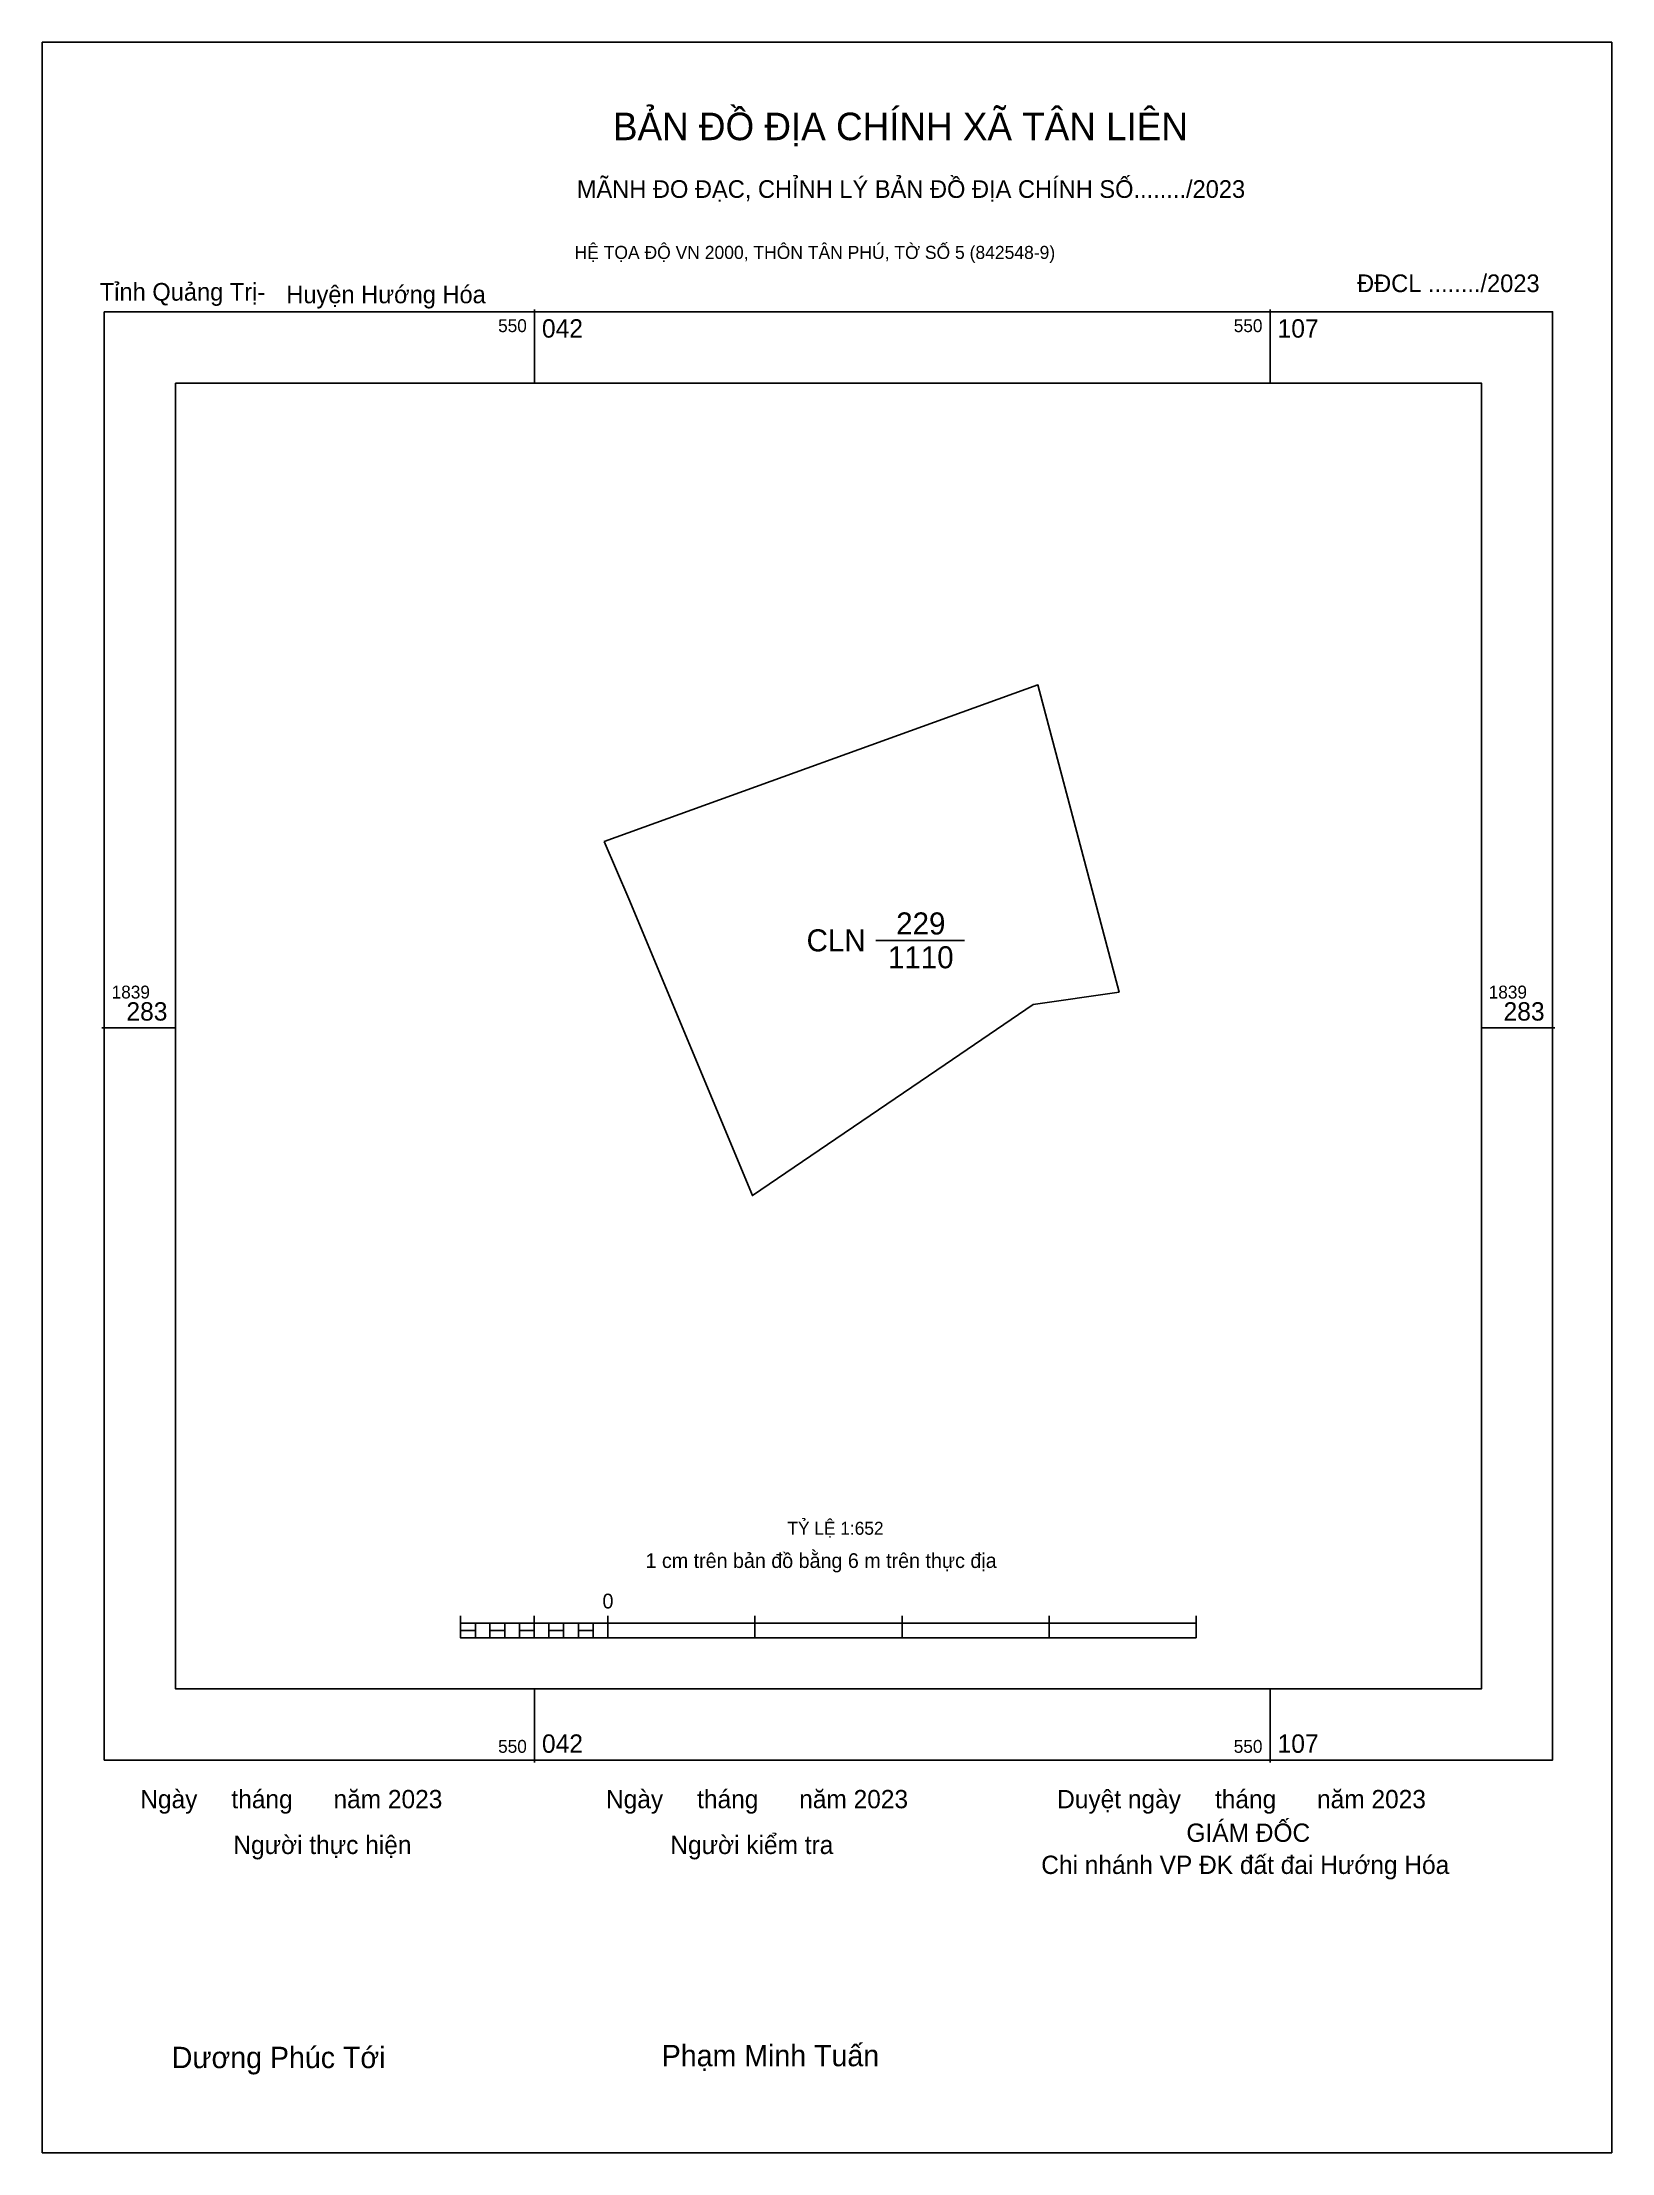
# Model space of a CAD drawing. Extents: x 549999 to 550138, y 1839184 to 1839371.
import ezdxf

# ---------------------------------------------------------------- set-up
doc = ezdxf.new("R2010")
doc.units = 0
for name, color, linetype in [('Level 10', 7, 'Continuous'), ('Level 13', 7, 'Continuous'), ('Level 15', 7, 'Continuous'), ('Level 6', 7, 'Continuous'), ('Level 62', 7, 'Continuous'), ('Level 63', 7, 'Continuous'), ('Level 9', 7, 'Continuous')]:
    doc.layers.add(name, color=color, linetype=linetype)

msp = doc.modelspace()

# ---------------------------------------------------------------- linework, layer by layer
at = {"layer": 'Level 10'}
msp.add_lwpolyline([(550048.49, 1839300.12), (550086.98, 1839314.02), (550094.18, 1839286.75), (550086.56, 1839285.66), (550078.77, 1839280.35), (550061.66, 1839268.71), (550050.69, 1839295.04)], close=True, dxfattribs=at)
at = {"layer": 'Level 13'}
msp.add_line((550072.59, 1839291.36), (550080.46, 1839291.36), dxfattribs=at)
at = {"layer": 'Level 15'}
msp.add_lwpolyline([(549998.64, 1839371.05), (550137.9, 1839371.05), (550137.9, 1839183.78), (549998.64, 1839183.78)], close=True, dxfattribs=at)
at = {"layer": 'Level 62'}
msp.add_lwpolyline([(550010.47, 1839340.81), (550126.33, 1839340.81), (550126.33, 1839224.94), (550010.47, 1839224.94)], close=True, dxfattribs=at)
at = {"layer": 'Level 63'}
for p, q in [((550042.33, 1839347.33), (550042.33, 1839340.81)), ((550107.6, 1839347.33), (550107.6, 1839340.81)), ((550003.94, 1839283.59), (550010.47, 1839283.59)), ((550126.33, 1839283.59), (550132.86, 1839283.59)), ((550035.76, 1839231.43), (550035.76, 1839229.47)), ((550035.76, 1839230.77), (550101.03, 1839230.77)), ((550037.07, 1839230.77), (550037.07, 1839229.47)), ((550038.37, 1839230.77), (550038.37, 1839229.47)), ((550039.68, 1839230.77), (550039.68, 1839229.47)), ((550040.98, 1839230.77), (550040.98, 1839229.47)), ((550042.29, 1839231.43), (550042.29, 1839229.47)), ((550042.29, 1839230.77), (550042.29, 1839229.47)), ((550043.6, 1839230.77), (550043.6, 1839229.47)), ((550044.9, 1839230.77), (550044.9, 1839229.47)), ((550046.21, 1839230.77), (550046.21, 1839229.47)), ((550047.51, 1839230.77), (550047.51, 1839229.47)), ((550048.82, 1839231.43), (550048.82, 1839229.47)), ((550048.82, 1839230.77), (550048.82, 1839229.47)), ((550061.87, 1839231.43), (550061.87, 1839229.47)), ((550074.93, 1839231.43), (550074.93, 1839229.47)), ((550087.98, 1839231.43), (550087.98, 1839229.47)), ((550101.03, 1839231.43), (550101.03, 1839229.47)), ((550035.76, 1839229.47), (550101.03, 1839229.47)), ((550042.33, 1839224.94), (550042.33, 1839218.41)), ((550107.6, 1839224.94), (550107.6, 1839218.41))]:
    msp.add_line(p, q, dxfattribs=at)
for points in [[(550004.14, 1839347.13), (550132.65, 1839347.13), (550132.65, 1839218.62), (550004.14, 1839218.62)], [(550035.76, 1839230.12), (550037.07, 1839230.12), (550037.07, 1839229.47), (550035.76, 1839229.47)], [(550035.76, 1839230.12), (550037.07, 1839230.12), (550037.07, 1839229.47), (550035.76, 1839229.47)], [(550038.37, 1839230.12), (550039.68, 1839230.12), (550039.68, 1839229.47), (550038.37, 1839229.47)], [(550040.98, 1839230.12), (550042.29, 1839230.12), (550042.29, 1839229.47), (550040.98, 1839229.47)], [(550043.6, 1839230.12), (550044.9, 1839230.12), (550044.9, 1839229.47), (550043.6, 1839229.47)], [(550046.21, 1839230.12), (550047.51, 1839230.12), (550047.51, 1839229.47), (550046.21, 1839229.47)]]:
    msp.add_lwpolyline(points, close=True, dxfattribs=at)

# ---------------------------------------------------------------- texts
at = {"layer": 'Level 13'}
for s, p in [('229', (550074.41, 1839291.88)), ('CLN', (550066.46, 1839290.38)), ('1110', (550073.68, 1839288.88))]:
    msp.add_text(s, height=1.958, dxfattribs=at).set_placement(p)
at = {"layer": 'Level 6'}
msp.add_text('TỶ LỆ 1:652', height=1.1474, dxfattribs=at).set_placement((550064.76, 1839238.62))
at = {"layer": 'Level 63'}
for s, height, p in [('BẢN ĐỒ ĐỊA CHÍNH XÃ TÂN LIÊN', 2.4435, (550049.28, 1839362.36)), ('MÃNH ĐO ĐẠC, CHỈNH LÝ BẢN ĐỒ ĐỊA CHÍNH SỐ......../2023', 1.5679, (550046.07, 1839357.24)), ('HỆ TỌA ĐỘ VN 2000, THÔN TÂN PHÚ, TỜ SỐ 5 (842548-9)', 1.1607, (550045.87, 1839351.82)), ('550', 1.142, (550039.09, 1839345.33)), ('042', 1.632, (550042.98, 1839344.84)), ('550', 1.142, (550104.36, 1839345.33)), ('107', 1.632, (550108.25, 1839344.84)), ('1839', 1.142, (550004.8, 1839286.2)), ('1839', 1.142, (550126.98, 1839286.2)), ('283', 1.632, (550006.11, 1839284.24)), ('283', 1.632, (550128.3, 1839284.24)), ('1 cm trên bản đồ bằng 6 m trên thực địa', 1.3054, (550052.17, 1839235.67)), ('0', 1.31, (550048.35, 1839232.08)), ('042', 1.632, (550042.98, 1839219.27)), ('107', 1.632, (550108.25, 1839219.27)), ('550', 1.142, (550039.09, 1839219.27)), ('550', 1.142, (550104.36, 1839219.27)), ('Ngày     tháng      năm 2023', 1.6242, (550007.34, 1839214.35)), ('Ngày     tháng      năm 2023', 1.6242, (550048.66, 1839214.35)), ('Duyệt ngày     tháng      năm 2023', 1.6242, (550088.69, 1839214.35)), ('GIÁM ĐỐC', 1.624, (550100.16, 1839211.37)), ('Người thực hiện', 1.6242, (550015.6, 1839210.29)), ('Người kiểm tra', 1.6242, (550054.37, 1839210.29)), ('Chi nhánh VP ĐK đất đai Hướng Hóa', 1.6242, (550087.28, 1839208.52)), ('Dương Phúc Tới', 1.8944, (550010.14, 1839191.29)), ('Phạm Minh Tuấn', 1.8944, (550053.61, 1839191.46))]:
    msp.add_text(s, height=height, dxfattribs=at).set_placement(p)
at = {"layer": 'Level 9'}
for s, p in [('Tỉnh Quảng Trị-', (550003.75, 1839348.12)), ('ĐĐCL ......../2023', (550115.3, 1839348.88)), ('Huyện Hướng Hóa', (550020.3, 1839347.89))]:
    msp.add_text(s, height=1.5679, dxfattribs=at).set_placement(p)

doc.saveas('drawing.dxf')
